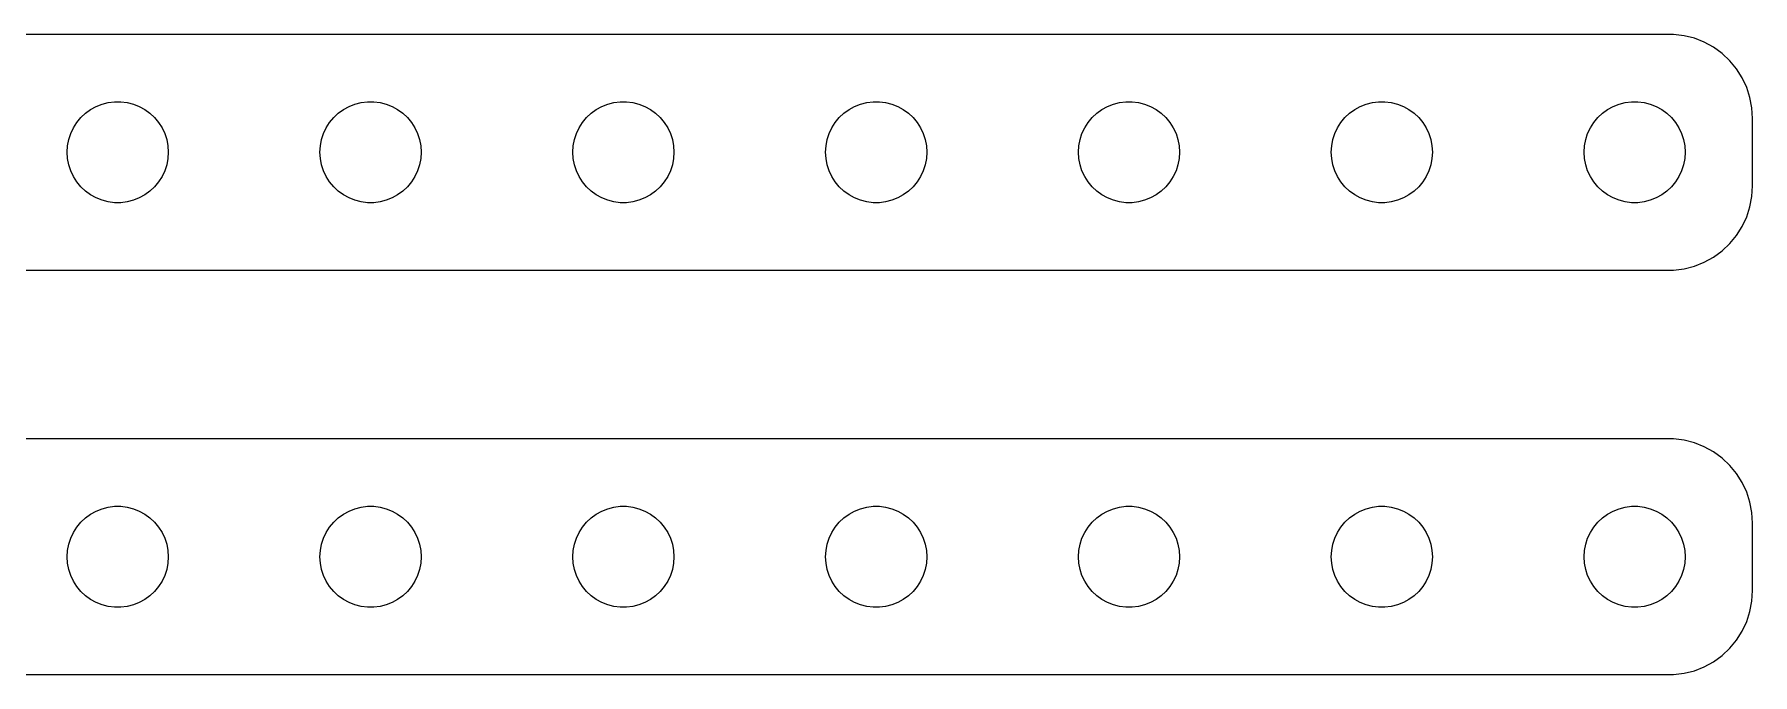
# Model space of a CAD drawing. Header units: metres. Extents: x -194 to 194, y 41 to 79.
# Drawn here: x 92.6 to 194.5, y 41 to 79 of the extents above; entities that cross this region are included whole.
import ezdxf

# ---------------------------------------------------------------- set-up
doc = ezdxf.new("R2010")
doc.units = ezdxf.units.M

msp = doc.modelspace()

# ---------------------------------------------------------------- linework, layer by layer
for p, q in [((189.814, 78.9901), (-189.814, 78.9901)), ((190.437, 78.9114), (189.814, 78.9901)), ((191.045, 78.7553), (190.437, 78.9114)), ((191.629, 78.5241), (191.045, 78.7553)), ((192.179, 78.2216), (191.629, 78.5241)), ((192.687, 77.8526), (192.179, 78.2216)), ((193.145, 77.4227), (192.687, 77.8526)), ((193.545, 76.9389), (193.145, 77.4227)), ((193.882, 76.4088), (193.545, 76.9389)), ((194.149, 75.8406), (193.882, 76.4088)), ((194.343, 75.2434), (194.149, 75.8406)), ((95.5877, 74.3115), (95.8925, 74.533)), ((95.8925, 74.533), (96.2227, 74.7145)), ((96.2227, 74.7145), (96.573, 74.8532)), ((96.573, 74.8532), (96.9379, 74.9469)), ((96.9379, 74.9469), (97.3116, 74.9941)), ((97.3116, 74.9941), (97.6884, 74.9941)), ((97.6884, 74.9941), (98.0621, 74.9469)), ((98.0621, 74.9469), (98.427, 74.8532)), ((98.427, 74.8532), (98.7773, 74.7145)), ((98.7773, 74.7145), (99.1075, 74.533)), ((99.1075, 74.533), (99.4123, 74.3115)), ((110.588, 74.3115), (110.893, 74.533)), ((110.893, 74.533), (111.223, 74.7145)), ((111.223, 74.7145), (111.573, 74.8532)), ((111.573, 74.8532), (111.938, 74.9469)), ((111.938, 74.9469), (112.312, 74.9941)), ((112.312, 74.9941), (112.688, 74.9941)), ((112.688, 74.9941), (113.062, 74.9469)), ((113.062, 74.9469), (113.427, 74.8532)), ((113.427, 74.8532), (113.777, 74.7145)), ((113.777, 74.7145), (114.107, 74.533)), ((114.107, 74.533), (114.412, 74.3115)), ((125.588, 74.3115), (125.893, 74.533)), ((125.893, 74.533), (126.223, 74.7145)), ((126.223, 74.7145), (126.573, 74.8532)), ((126.573, 74.8532), (126.938, 74.9469)), ((126.938, 74.9469), (127.312, 74.9941)), ((127.312, 74.9941), (127.688, 74.9941)), ((127.688, 74.9941), (128.062, 74.9469)), ((128.062, 74.9469), (128.427, 74.8532)), ((128.427, 74.8532), (128.777, 74.7145)), ((128.777, 74.7145), (129.107, 74.533)), ((129.107, 74.533), (129.412, 74.3115)), ((140.588, 74.3115), (140.893, 74.533)), ((140.893, 74.533), (141.223, 74.7145)), ((141.223, 74.7145), (141.573, 74.8532)), ((141.573, 74.8532), (141.938, 74.9469)), ((141.938, 74.9469), (142.312, 74.9941)), ((142.312, 74.9941), (142.688, 74.9941)), ((142.688, 74.9941), (143.062, 74.9469)), ((143.062, 74.9469), (143.427, 74.8532)), ((143.427, 74.8532), (143.777, 74.7145)), ((143.777, 74.7145), (144.107, 74.533)), ((144.107, 74.533), (144.412, 74.3115)), ((155.588, 74.3115), (155.893, 74.533)), ((155.893, 74.533), (156.223, 74.7145)), ((156.223, 74.7145), (156.573, 74.8532)), ((156.573, 74.8532), (156.938, 74.9469)), ((156.938, 74.9469), (157.312, 74.9941)), ((157.312, 74.9941), (157.688, 74.9941)), ((157.688, 74.9941), (158.062, 74.9469)), ((158.062, 74.9469), (158.427, 74.8532)), ((158.427, 74.8532), (158.777, 74.7145)), ((158.777, 74.7145), (159.107, 74.533)), ((159.107, 74.533), (159.412, 74.3115)), ((170.588, 74.3115), (170.893, 74.533)), ((170.893, 74.533), (171.223, 74.7145)), ((171.223, 74.7145), (171.573, 74.8532)), ((171.573, 74.8532), (171.938, 74.9469)), ((171.938, 74.9469), (172.312, 74.9941)), ((172.312, 74.9941), (172.688, 74.9941)), ((172.688, 74.9941), (173.062, 74.9469)), ((173.062, 74.9469), (173.427, 74.8532)), ((173.427, 74.8532), (173.777, 74.7145)), ((173.777, 74.7145), (174.107, 74.533)), ((174.107, 74.533), (174.412, 74.3115)), ((185.588, 74.3115), (185.893, 74.533)), ((185.893, 74.533), (186.223, 74.7145)), ((186.223, 74.7145), (186.573, 74.8532)), ((186.573, 74.8532), (186.938, 74.9469)), ((186.938, 74.9469), (187.312, 74.9941)), ((187.312, 74.9941), (187.688, 74.9941)), ((187.688, 74.9941), (188.062, 74.9469)), ((188.062, 74.9469), (188.427, 74.8532)), ((188.427, 74.8532), (188.777, 74.7145)), ((188.777, 74.7145), (189.107, 74.533)), ((189.107, 74.533), (189.412, 74.3115)), ((194.461, 74.6267), (194.343, 75.2434)), ((194.5, 74), (194.461, 74.6267)), ((94.7107, 73.1044), (94.8711, 73.4453)), ((94.8711, 73.4453), (95.073, 73.7634)), ((95.073, 73.7634), (95.3131, 74.0536)), ((95.3131, 74.0536), (95.5877, 74.3115)), ((99.4123, 74.3115), (99.6869, 74.0536)), ((99.6869, 74.0536), (99.927, 73.7634)), ((99.927, 73.7634), (100.129, 73.4453)), ((100.129, 73.4453), (100.289, 73.1044)), ((109.711, 73.1044), (109.871, 73.4453)), ((109.871, 73.4453), (110.073, 73.7634)), ((110.073, 73.7634), (110.313, 74.0536)), ((110.313, 74.0536), (110.588, 74.3115)), ((114.412, 74.3115), (114.687, 74.0536)), ((114.687, 74.0536), (114.927, 73.7634)), ((114.927, 73.7634), (115.129, 73.4453)), ((115.129, 73.4453), (115.289, 73.1044)), ((124.711, 73.1044), (124.871, 73.4453)), ((124.871, 73.4453), (125.073, 73.7634)), ((125.073, 73.7634), (125.313, 74.0536)), ((125.313, 74.0536), (125.588, 74.3115)), ((129.412, 74.3115), (129.687, 74.0536)), ((129.687, 74.0536), (129.927, 73.7634)), ((129.927, 73.7634), (130.129, 73.4453)), ((130.129, 73.4453), (130.289, 73.1044)), ((139.711, 73.1044), (139.871, 73.4453)), ((139.871, 73.4453), (140.073, 73.7634)), ((140.073, 73.7634), (140.313, 74.0536)), ((140.313, 74.0536), (140.588, 74.3115)), ((144.412, 74.3115), (144.687, 74.0536)), ((144.687, 74.0536), (144.927, 73.7634)), ((144.927, 73.7634), (145.129, 73.4453)), ((145.129, 73.4453), (145.289, 73.1044)), ((154.711, 73.1044), (154.871, 73.4453)), ((154.871, 73.4453), (155.073, 73.7634)), ((155.073, 73.7634), (155.313, 74.0536)), ((155.313, 74.0536), (155.588, 74.3115)), ((159.412, 74.3115), (159.687, 74.0536)), ((159.687, 74.0536), (159.927, 73.7634)), ((159.927, 73.7634), (160.129, 73.4453)), ((160.129, 73.4453), (160.289, 73.1044)), ((169.711, 73.1044), (169.871, 73.4453)), ((169.871, 73.4453), (170.073, 73.7634)), ((170.073, 73.7634), (170.313, 74.0536)), ((170.313, 74.0536), (170.588, 74.3115)), ((174.412, 74.3115), (174.687, 74.0536)), ((174.687, 74.0536), (174.927, 73.7634)), ((174.927, 73.7634), (175.129, 73.4453)), ((175.129, 73.4453), (175.289, 73.1044)), ((184.711, 73.1044), (184.871, 73.4453)), ((184.871, 73.4453), (185.073, 73.7634)), ((185.073, 73.7634), (185.313, 74.0536)), ((185.313, 74.0536), (185.588, 74.3115)), ((189.412, 74.3115), (189.687, 74.0536)), ((189.687, 74.0536), (189.927, 73.7634)), ((189.927, 73.7634), (190.129, 73.4453)), ((190.129, 73.4453), (190.289, 73.1044)), ((194.5, 70), (194.5, 74)), ((94.5237, 72.376), (94.5943, 72.7461)), ((94.5943, 72.7461), (94.7107, 73.1044)), ((100.289, 73.1044), (100.406, 72.7461)), ((100.406, 72.7461), (100.476, 72.376)), ((109.524, 72.376), (109.594, 72.7461)), ((109.594, 72.7461), (109.711, 73.1044)), ((115.289, 73.1044), (115.406, 72.7461)), ((115.406, 72.7461), (115.476, 72.376)), ((124.524, 72.376), (124.594, 72.7461)), ((124.594, 72.7461), (124.711, 73.1044)), ((130.289, 73.1044), (130.406, 72.7461)), ((130.406, 72.7461), (130.476, 72.376)), ((139.524, 72.376), (139.594, 72.7461)), ((139.594, 72.7461), (139.711, 73.1044)), ((145.289, 73.1044), (145.406, 72.7461)), ((145.406, 72.7461), (145.476, 72.376)), ((154.524, 72.376), (154.594, 72.7461)), ((154.594, 72.7461), (154.711, 73.1044)), ((160.289, 73.1044), (160.406, 72.7461)), ((160.406, 72.7461), (160.476, 72.376)), ((169.524, 72.376), (169.594, 72.7461)), ((169.594, 72.7461), (169.711, 73.1044)), ((175.289, 73.1044), (175.406, 72.7461)), ((175.406, 72.7461), (175.476, 72.376)), ((184.524, 72.376), (184.594, 72.7461)), ((184.594, 72.7461), (184.711, 73.1044)), ((190.289, 73.1044), (190.406, 72.7461)), ((190.406, 72.7461), (190.476, 72.376)), ((94.5, 72), (94.5237, 72.376)), ((94.5237, 71.624), (94.5, 72)), ((94.5943, 71.2539), (94.5237, 71.624)), ((100.476, 71.624), (100.406, 71.2539)), ((100.476, 72.376), (100.5, 72)), ((100.5, 72), (100.476, 71.624)), ((109.5, 72), (109.524, 72.376)), ((109.524, 71.624), (109.5, 72)), ((109.594, 71.2539), (109.524, 71.624)), ((115.476, 71.624), (115.406, 71.2539)), ((115.476, 72.376), (115.5, 72)), ((115.5, 72), (115.476, 71.624)), ((124.5, 72), (124.524, 72.376)), ((124.524, 71.624), (124.5, 72)), ((124.594, 71.2539), (124.524, 71.624)), ((130.476, 71.624), (130.406, 71.2539)), ((130.476, 72.376), (130.5, 72)), ((130.5, 72), (130.476, 71.624)), ((139.5, 72), (139.524, 72.376)), ((139.524, 71.624), (139.5, 72)), ((139.594, 71.2539), (139.524, 71.624)), ((145.476, 71.624), (145.406, 71.2539)), ((145.476, 72.376), (145.5, 72)), ((145.5, 72), (145.476, 71.624)), ((154.5, 72), (154.524, 72.376)), ((154.524, 71.624), (154.5, 72)), ((154.594, 71.2539), (154.524, 71.624)), ((160.476, 71.624), (160.406, 71.2539)), ((160.476, 72.376), (160.5, 72)), ((160.5, 72), (160.476, 71.624)), ((169.5, 72), (169.524, 72.376)), ((169.524, 71.624), (169.5, 72)), ((169.594, 71.2539), (169.524, 71.624)), ((175.476, 71.624), (175.406, 71.2539)), ((175.476, 72.376), (175.5, 72)), ((175.5, 72), (175.476, 71.624)), ((184.5, 72), (184.524, 72.376)), ((184.524, 71.624), (184.5, 72)), ((184.594, 71.2539), (184.524, 71.624)), ((190.476, 71.624), (190.406, 71.2539)), ((190.476, 72.376), (190.5, 72)), ((190.5, 72), (190.476, 71.624)), ((94.7107, 70.8956), (94.5943, 71.2539)), ((94.8711, 70.5547), (94.7107, 70.8956)), ((95.073, 70.2366), (94.8711, 70.5547)), ((100.129, 70.5547), (99.927, 70.2366)), ((100.289, 70.8956), (100.129, 70.5547)), ((100.406, 71.2539), (100.289, 70.8956)), ((109.711, 70.8956), (109.594, 71.2539)), ((109.871, 70.5547), (109.711, 70.8956)), ((110.073, 70.2366), (109.871, 70.5547)), ((115.129, 70.5547), (114.927, 70.2366)), ((115.289, 70.8956), (115.129, 70.5547)), ((115.406, 71.2539), (115.289, 70.8956)), ((124.711, 70.8956), (124.594, 71.2539)), ((124.871, 70.5547), (124.711, 70.8956)), ((125.073, 70.2366), (124.871, 70.5547)), ((130.129, 70.5547), (129.927, 70.2366)), ((130.289, 70.8956), (130.129, 70.5547)), ((130.406, 71.2539), (130.289, 70.8956)), ((139.711, 70.8956), (139.594, 71.2539)), ((139.871, 70.5547), (139.711, 70.8956)), ((140.073, 70.2366), (139.871, 70.5547)), ((145.129, 70.5547), (144.927, 70.2366)), ((145.289, 70.8956), (145.129, 70.5547)), ((145.406, 71.2539), (145.289, 70.8956)), ((154.711, 70.8956), (154.594, 71.2539)), ((154.871, 70.5547), (154.711, 70.8956)), ((155.073, 70.2366), (154.871, 70.5547)), ((160.129, 70.5547), (159.927, 70.2366)), ((160.289, 70.8956), (160.129, 70.5547)), ((160.406, 71.2539), (160.289, 70.8956)), ((169.711, 70.8956), (169.594, 71.2539)), ((169.871, 70.5547), (169.711, 70.8956)), ((170.073, 70.2366), (169.871, 70.5547)), ((175.129, 70.5547), (174.927, 70.2366)), ((175.289, 70.8956), (175.129, 70.5547)), ((175.406, 71.2539), (175.289, 70.8956)), ((184.711, 70.8956), (184.594, 71.2539)), ((184.871, 70.5547), (184.711, 70.8956)), ((185.073, 70.2366), (184.871, 70.5547)), ((190.129, 70.5547), (189.927, 70.2366)), ((190.289, 70.8956), (190.129, 70.5547)), ((190.406, 71.2539), (190.289, 70.8956)), ((95.3131, 69.9464), (95.073, 70.2366)), ((95.5877, 69.6885), (95.3131, 69.9464)), ((95.8925, 69.467), (95.5877, 69.6885)), ((96.2227, 69.2855), (95.8925, 69.467)), ((99.1075, 69.467), (98.7773, 69.2855)), ((99.4123, 69.6885), (99.1075, 69.467)), ((99.6869, 69.9464), (99.4123, 69.6885)), ((99.927, 70.2366), (99.6869, 69.9464)), ((110.313, 69.9464), (110.073, 70.2366)), ((110.588, 69.6885), (110.313, 69.9464)), ((110.893, 69.467), (110.588, 69.6885)), ((111.223, 69.2855), (110.893, 69.467)), ((114.107, 69.467), (113.777, 69.2855)), ((114.412, 69.6885), (114.107, 69.467)), ((114.687, 69.9464), (114.412, 69.6885)), ((114.927, 70.2366), (114.687, 69.9464)), ((125.313, 69.9464), (125.073, 70.2366)), ((125.588, 69.6885), (125.313, 69.9464)), ((125.893, 69.467), (125.588, 69.6885)), ((126.223, 69.2855), (125.893, 69.467)), ((129.107, 69.467), (128.777, 69.2855)), ((129.412, 69.6885), (129.107, 69.467)), ((129.687, 69.9464), (129.412, 69.6885)), ((129.927, 70.2366), (129.687, 69.9464)), ((140.313, 69.9464), (140.073, 70.2366)), ((140.588, 69.6885), (140.313, 69.9464)), ((140.893, 69.467), (140.588, 69.6885)), ((141.223, 69.2855), (140.893, 69.467)), ((144.107, 69.467), (143.777, 69.2855)), ((144.412, 69.6885), (144.107, 69.467)), ((144.687, 69.9464), (144.412, 69.6885)), ((144.927, 70.2366), (144.687, 69.9464)), ((155.313, 69.9464), (155.073, 70.2366)), ((155.588, 69.6885), (155.313, 69.9464)), ((155.893, 69.467), (155.588, 69.6885)), ((156.223, 69.2855), (155.893, 69.467)), ((159.107, 69.467), (158.777, 69.2855)), ((159.412, 69.6885), (159.107, 69.467)), ((159.687, 69.9464), (159.412, 69.6885)), ((159.927, 70.2366), (159.687, 69.9464)), ((170.313, 69.9464), (170.073, 70.2366)), ((170.588, 69.6885), (170.313, 69.9464)), ((170.893, 69.467), (170.588, 69.6885)), ((171.223, 69.2855), (170.893, 69.467)), ((174.107, 69.467), (173.777, 69.2855)), ((174.412, 69.6885), (174.107, 69.467)), ((174.687, 69.9464), (174.412, 69.6885)), ((174.927, 70.2366), (174.687, 69.9464)), ((185.313, 69.9464), (185.073, 70.2366)), ((185.588, 69.6885), (185.313, 69.9464)), ((185.893, 69.467), (185.588, 69.6885)), ((186.223, 69.2855), (185.893, 69.467)), ((189.107, 69.467), (188.777, 69.2855)), ((189.412, 69.6885), (189.107, 69.467)), ((189.687, 69.9464), (189.412, 69.6885)), ((189.927, 70.2366), (189.687, 69.9464)), ((194.343, 68.7566), (194.461, 69.3733)), ((194.461, 69.3733), (194.5, 70)), ((96.573, 69.1468), (96.2227, 69.2855)), ((96.9379, 69.0531), (96.573, 69.1468)), ((97.3116, 69.0059), (96.9379, 69.0531)), ((97.6884, 69.0059), (97.3116, 69.0059)), ((98.0621, 69.0531), (97.6884, 69.0059)), ((98.427, 69.1468), (98.0621, 69.0531)), ((98.7773, 69.2855), (98.427, 69.1468)), ((111.573, 69.1468), (111.223, 69.2855)), ((111.938, 69.0531), (111.573, 69.1468)), ((112.312, 69.0059), (111.938, 69.0531)), ((112.688, 69.0059), (112.312, 69.0059)), ((113.062, 69.0531), (112.688, 69.0059)), ((113.427, 69.1468), (113.062, 69.0531)), ((113.777, 69.2855), (113.427, 69.1468)), ((126.573, 69.1468), (126.223, 69.2855)), ((126.938, 69.0531), (126.573, 69.1468)), ((127.312, 69.0059), (126.938, 69.0531)), ((127.688, 69.0059), (127.312, 69.0059)), ((128.062, 69.0531), (127.688, 69.0059)), ((128.427, 69.1468), (128.062, 69.0531)), ((128.777, 69.2855), (128.427, 69.1468)), ((141.573, 69.1468), (141.223, 69.2855)), ((141.938, 69.0531), (141.573, 69.1468)), ((142.312, 69.0059), (141.938, 69.0531)), ((142.688, 69.0059), (142.312, 69.0059)), ((143.062, 69.0531), (142.688, 69.0059)), ((143.427, 69.1468), (143.062, 69.0531)), ((143.777, 69.2855), (143.427, 69.1468)), ((156.573, 69.1468), (156.223, 69.2855)), ((156.938, 69.0531), (156.573, 69.1468)), ((157.312, 69.0059), (156.938, 69.0531)), ((157.688, 69.0059), (157.312, 69.0059)), ((158.062, 69.0531), (157.688, 69.0059)), ((158.427, 69.1468), (158.062, 69.0531)), ((158.777, 69.2855), (158.427, 69.1468)), ((171.573, 69.1468), (171.223, 69.2855)), ((171.938, 69.0531), (171.573, 69.1468)), ((172.312, 69.0059), (171.938, 69.0531)), ((172.688, 69.0059), (172.312, 69.0059)), ((173.062, 69.0531), (172.688, 69.0059)), ((173.427, 69.1468), (173.062, 69.0531)), ((173.777, 69.2855), (173.427, 69.1468)), ((186.573, 69.1468), (186.223, 69.2855)), ((186.938, 69.0531), (186.573, 69.1468)), ((187.312, 69.0059), (186.938, 69.0531)), ((187.688, 69.0059), (187.312, 69.0059)), ((188.062, 69.0531), (187.688, 69.0059)), ((188.427, 69.1468), (188.062, 69.0531)), ((188.777, 69.2855), (188.427, 69.1468)), ((194.149, 68.1594), (194.343, 68.7566)), ((193.545, 67.0611), (193.882, 67.5912)), ((193.882, 67.5912), (194.149, 68.1594)), ((192.687, 66.1474), (193.145, 66.5773)), ((193.145, 66.5773), (193.545, 67.0611)), ((191.045, 65.2447), (191.629, 65.4759)), ((191.629, 65.4759), (192.179, 65.7784)), ((192.179, 65.7784), (192.687, 66.1474)), ((-189.814, 65.0099), (189.814, 65.0099)), ((189.814, 65.0099), (190.437, 65.0886)), ((190.437, 65.0886), (191.045, 65.2447)), ((189.814, 54.9901), (-189.814, 54.9901)), ((190.437, 54.9114), (189.814, 54.9901)), ((191.045, 54.7553), (190.437, 54.9114)), ((191.629, 54.5241), (191.045, 54.7553)), ((192.179, 54.2216), (191.629, 54.5241)), ((192.687, 53.8526), (192.179, 54.2216)), ((193.145, 53.4227), (192.687, 53.8526)), ((193.545, 52.9389), (193.145, 53.4227)), ((193.882, 52.4088), (193.545, 52.9389)), ((194.149, 51.8406), (193.882, 52.4088)), ((96.9379, 50.9469), (97.3116, 50.9941)), ((97.3116, 50.9941), (97.6884, 50.9941)), ((97.6884, 50.9941), (98.0621, 50.9469)), ((111.938, 50.9469), (112.312, 50.9941)), ((112.312, 50.9941), (112.688, 50.9941)), ((112.688, 50.9941), (113.062, 50.9469)), ((126.938, 50.9469), (127.312, 50.9941)), ((127.312, 50.9941), (127.688, 50.9941)), ((127.688, 50.9941), (128.062, 50.9469)), ((141.938, 50.9469), (142.312, 50.9941)), ((142.312, 50.9941), (142.688, 50.9941)), ((142.688, 50.9941), (143.062, 50.9469)), ((156.938, 50.9469), (157.312, 50.9941)), ((157.312, 50.9941), (157.688, 50.9941)), ((157.688, 50.9941), (158.062, 50.9469)), ((171.938, 50.9469), (172.312, 50.9941)), ((172.312, 50.9941), (172.688, 50.9941)), ((172.688, 50.9941), (173.062, 50.9469)), ((186.938, 50.9469), (187.312, 50.9941)), ((187.312, 50.9941), (187.688, 50.9941)), ((187.688, 50.9941), (188.062, 50.9469)), ((194.343, 51.2434), (194.149, 51.8406)), ((194.461, 50.6267), (194.343, 51.2434)), ((95.073, 49.7634), (95.3131, 50.0536)), ((95.3131, 50.0536), (95.5877, 50.3115)), ((95.5877, 50.3115), (95.8925, 50.533)), ((95.8925, 50.533), (96.2227, 50.7145)), ((96.2227, 50.7145), (96.573, 50.8532)), ((96.573, 50.8532), (96.9379, 50.9469)), ((98.0621, 50.9469), (98.427, 50.8532)), ((98.427, 50.8532), (98.7773, 50.7145)), ((98.7773, 50.7145), (99.1075, 50.533)), ((99.1075, 50.533), (99.4123, 50.3115)), ((99.4123, 50.3115), (99.6869, 50.0536)), ((99.6869, 50.0536), (99.927, 49.7634)), ((110.073, 49.7634), (110.313, 50.0536)), ((110.313, 50.0536), (110.588, 50.3115)), ((110.588, 50.3115), (110.893, 50.533)), ((110.893, 50.533), (111.223, 50.7145)), ((111.223, 50.7145), (111.573, 50.8532)), ((111.573, 50.8532), (111.938, 50.9469)), ((113.062, 50.9469), (113.427, 50.8532)), ((113.427, 50.8532), (113.777, 50.7145)), ((113.777, 50.7145), (114.107, 50.533)), ((114.107, 50.533), (114.412, 50.3115)), ((114.412, 50.3115), (114.687, 50.0536)), ((114.687, 50.0536), (114.927, 49.7634)), ((125.073, 49.7634), (125.313, 50.0536)), ((125.313, 50.0536), (125.588, 50.3115)), ((125.588, 50.3115), (125.893, 50.533)), ((125.893, 50.533), (126.223, 50.7145)), ((126.223, 50.7145), (126.573, 50.8532)), ((126.573, 50.8532), (126.938, 50.9469)), ((128.062, 50.9469), (128.427, 50.8532)), ((128.427, 50.8532), (128.777, 50.7145)), ((128.777, 50.7145), (129.107, 50.533)), ((129.107, 50.533), (129.412, 50.3115)), ((129.412, 50.3115), (129.687, 50.0536)), ((129.687, 50.0536), (129.927, 49.7634)), ((140.073, 49.7634), (140.313, 50.0536)), ((140.313, 50.0536), (140.588, 50.3115)), ((140.588, 50.3115), (140.893, 50.533)), ((140.893, 50.533), (141.223, 50.7145)), ((141.223, 50.7145), (141.573, 50.8532)), ((141.573, 50.8532), (141.938, 50.9469)), ((143.062, 50.9469), (143.427, 50.8532)), ((143.427, 50.8532), (143.777, 50.7145)), ((143.777, 50.7145), (144.107, 50.533)), ((144.107, 50.533), (144.412, 50.3115)), ((144.412, 50.3115), (144.687, 50.0536)), ((144.687, 50.0536), (144.927, 49.7634)), ((155.073, 49.7634), (155.313, 50.0536)), ((155.313, 50.0536), (155.588, 50.3115)), ((155.588, 50.3115), (155.893, 50.533)), ((155.893, 50.533), (156.223, 50.7145)), ((156.223, 50.7145), (156.573, 50.8532)), ((156.573, 50.8532), (156.938, 50.9469)), ((158.062, 50.9469), (158.427, 50.8532)), ((158.427, 50.8532), (158.777, 50.7145)), ((158.777, 50.7145), (159.107, 50.533)), ((159.107, 50.533), (159.412, 50.3115)), ((159.412, 50.3115), (159.687, 50.0536)), ((159.687, 50.0536), (159.927, 49.7634)), ((170.073, 49.7634), (170.313, 50.0536)), ((170.313, 50.0536), (170.588, 50.3115)), ((170.588, 50.3115), (170.893, 50.533)), ((170.893, 50.533), (171.223, 50.7145)), ((171.223, 50.7145), (171.573, 50.8532)), ((171.573, 50.8532), (171.938, 50.9469)), ((173.062, 50.9469), (173.427, 50.8532)), ((173.427, 50.8532), (173.777, 50.7145)), ((173.777, 50.7145), (174.107, 50.533)), ((174.107, 50.533), (174.412, 50.3115)), ((174.412, 50.3115), (174.687, 50.0536)), ((174.687, 50.0536), (174.927, 49.7634)), ((185.073, 49.7634), (185.313, 50.0536)), ((185.313, 50.0536), (185.588, 50.3115)), ((185.588, 50.3115), (185.893, 50.533)), ((185.893, 50.533), (186.223, 50.7145)), ((186.223, 50.7145), (186.573, 50.8532)), ((186.573, 50.8532), (186.938, 50.9469)), ((188.062, 50.9469), (188.427, 50.8532)), ((188.427, 50.8532), (188.777, 50.7145)), ((188.777, 50.7145), (189.107, 50.533)), ((189.107, 50.533), (189.412, 50.3115)), ((189.412, 50.3115), (189.687, 50.0536)), ((189.687, 50.0536), (189.927, 49.7634)), ((194.5, 50), (194.461, 50.6267)), ((194.5, 46), (194.5, 50)), ((94.5943, 48.7461), (94.7107, 49.1044)), ((94.7107, 49.1044), (94.8711, 49.4453)), ((94.8711, 49.4453), (95.073, 49.7634)), ((99.927, 49.7634), (100.129, 49.4453)), ((100.129, 49.4453), (100.289, 49.1044)), ((100.289, 49.1044), (100.406, 48.7461)), ((109.594, 48.7461), (109.711, 49.1044)), ((109.711, 49.1044), (109.871, 49.4453)), ((109.871, 49.4453), (110.073, 49.7634)), ((114.927, 49.7634), (115.129, 49.4453)), ((115.129, 49.4453), (115.289, 49.1044)), ((115.289, 49.1044), (115.406, 48.7461)), ((124.594, 48.7461), (124.711, 49.1044)), ((124.711, 49.1044), (124.871, 49.4453)), ((124.871, 49.4453), (125.073, 49.7634)), ((129.927, 49.7634), (130.129, 49.4453)), ((130.129, 49.4453), (130.289, 49.1044)), ((130.289, 49.1044), (130.406, 48.7461)), ((139.594, 48.7461), (139.711, 49.1044)), ((139.711, 49.1044), (139.871, 49.4453)), ((139.871, 49.4453), (140.073, 49.7634)), ((144.927, 49.7634), (145.129, 49.4453)), ((145.129, 49.4453), (145.289, 49.1044)), ((145.289, 49.1044), (145.406, 48.7461)), ((154.594, 48.7461), (154.711, 49.1044)), ((154.711, 49.1044), (154.871, 49.4453)), ((154.871, 49.4453), (155.073, 49.7634)), ((159.927, 49.7634), (160.129, 49.4453)), ((160.129, 49.4453), (160.289, 49.1044)), ((160.289, 49.1044), (160.406, 48.7461)), ((169.594, 48.7461), (169.711, 49.1044)), ((169.711, 49.1044), (169.871, 49.4453)), ((169.871, 49.4453), (170.073, 49.7634)), ((174.927, 49.7634), (175.129, 49.4453)), ((175.129, 49.4453), (175.289, 49.1044)), ((175.289, 49.1044), (175.406, 48.7461)), ((184.594, 48.7461), (184.711, 49.1044)), ((184.711, 49.1044), (184.871, 49.4453)), ((184.871, 49.4453), (185.073, 49.7634)), ((189.927, 49.7634), (190.129, 49.4453)), ((190.129, 49.4453), (190.289, 49.1044)), ((190.289, 49.1044), (190.406, 48.7461)), ((94.5, 48), (94.5237, 48.376)), ((94.5237, 47.624), (94.5, 48)), ((94.5237, 48.376), (94.5943, 48.7461)), ((100.406, 48.7461), (100.476, 48.376)), ((100.476, 48.376), (100.5, 48)), ((100.5, 48), (100.476, 47.624)), ((109.5, 48), (109.524, 48.376)), ((109.524, 47.624), (109.5, 48)), ((109.524, 48.376), (109.594, 48.7461)), ((115.406, 48.7461), (115.476, 48.376)), ((115.476, 48.376), (115.5, 48)), ((115.5, 48), (115.476, 47.624)), ((124.5, 48), (124.524, 48.376)), ((124.524, 47.624), (124.5, 48)), ((124.524, 48.376), (124.594, 48.7461)), ((130.406, 48.7461), (130.476, 48.376)), ((130.476, 48.376), (130.5, 48)), ((130.5, 48), (130.476, 47.624)), ((139.5, 48), (139.524, 48.376)), ((139.524, 47.624), (139.5, 48)), ((139.524, 48.376), (139.594, 48.7461)), ((145.406, 48.7461), (145.476, 48.376)), ((145.476, 48.376), (145.5, 48)), ((145.5, 48), (145.476, 47.624)), ((154.5, 48), (154.524, 48.376)), ((154.524, 47.624), (154.5, 48)), ((154.524, 48.376), (154.594, 48.7461)), ((160.406, 48.7461), (160.476, 48.376)), ((160.476, 48.376), (160.5, 48)), ((160.5, 48), (160.476, 47.624)), ((169.5, 48), (169.524, 48.376)), ((169.524, 47.624), (169.5, 48)), ((169.524, 48.376), (169.594, 48.7461)), ((175.406, 48.7461), (175.476, 48.376)), ((175.476, 48.376), (175.5, 48)), ((175.5, 48), (175.476, 47.624)), ((184.5, 48), (184.524, 48.376)), ((184.524, 47.624), (184.5, 48)), ((184.524, 48.376), (184.594, 48.7461)), ((190.406, 48.7461), (190.476, 48.376)), ((190.476, 48.376), (190.5, 48)), ((190.5, 48), (190.476, 47.624)), ((94.5943, 47.2539), (94.5237, 47.624)), ((94.7107, 46.8956), (94.5943, 47.2539)), ((94.8711, 46.5547), (94.7107, 46.8956)), ((100.289, 46.8956), (100.129, 46.5547)), ((100.406, 47.2539), (100.289, 46.8956)), ((100.476, 47.624), (100.406, 47.2539)), ((109.594, 47.2539), (109.524, 47.624)), ((109.711, 46.8956), (109.594, 47.2539)), ((109.871, 46.5547), (109.711, 46.8956)), ((115.289, 46.8956), (115.129, 46.5547)), ((115.406, 47.2539), (115.289, 46.8956)), ((115.476, 47.624), (115.406, 47.2539)), ((124.594, 47.2539), (124.524, 47.624)), ((124.711, 46.8956), (124.594, 47.2539)), ((124.871, 46.5547), (124.711, 46.8956)), ((130.289, 46.8956), (130.129, 46.5547)), ((130.406, 47.2539), (130.289, 46.8956)), ((130.476, 47.624), (130.406, 47.2539)), ((139.594, 47.2539), (139.524, 47.624)), ((139.711, 46.8956), (139.594, 47.2539)), ((139.871, 46.5547), (139.711, 46.8956)), ((145.289, 46.8956), (145.129, 46.5547)), ((145.406, 47.2539), (145.289, 46.8956)), ((145.476, 47.624), (145.406, 47.2539)), ((154.594, 47.2539), (154.524, 47.624)), ((154.711, 46.8956), (154.594, 47.2539)), ((154.871, 46.5547), (154.711, 46.8956)), ((160.289, 46.8956), (160.129, 46.5547)), ((160.406, 47.2539), (160.289, 46.8956)), ((160.476, 47.624), (160.406, 47.2539)), ((169.594, 47.2539), (169.524, 47.624)), ((169.711, 46.8956), (169.594, 47.2539)), ((169.871, 46.5547), (169.711, 46.8956)), ((175.289, 46.8956), (175.129, 46.5547)), ((175.406, 47.2539), (175.289, 46.8956)), ((175.476, 47.624), (175.406, 47.2539)), ((184.594, 47.2539), (184.524, 47.624)), ((184.711, 46.8956), (184.594, 47.2539)), ((184.871, 46.5547), (184.711, 46.8956)), ((190.289, 46.8956), (190.129, 46.5547)), ((190.406, 47.2539), (190.289, 46.8956)), ((190.476, 47.624), (190.406, 47.2539)), ((95.073, 46.2366), (94.8711, 46.5547)), ((95.3131, 45.9464), (95.073, 46.2366)), ((95.5877, 45.6885), (95.3131, 45.9464)), ((99.6869, 45.9464), (99.4123, 45.6885)), ((99.927, 46.2366), (99.6869, 45.9464)), ((100.129, 46.5547), (99.927, 46.2366)), ((110.073, 46.2366), (109.871, 46.5547)), ((110.313, 45.9464), (110.073, 46.2366)), ((110.588, 45.6885), (110.313, 45.9464)), ((114.687, 45.9464), (114.412, 45.6885)), ((114.927, 46.2366), (114.687, 45.9464)), ((115.129, 46.5547), (114.927, 46.2366)), ((125.073, 46.2366), (124.871, 46.5547)), ((125.313, 45.9464), (125.073, 46.2366)), ((125.588, 45.6885), (125.313, 45.9464)), ((129.687, 45.9464), (129.412, 45.6885)), ((129.927, 46.2366), (129.687, 45.9464)), ((130.129, 46.5547), (129.927, 46.2366)), ((140.073, 46.2366), (139.871, 46.5547)), ((140.313, 45.9464), (140.073, 46.2366)), ((140.588, 45.6885), (140.313, 45.9464)), ((144.687, 45.9464), (144.412, 45.6885)), ((144.927, 46.2366), (144.687, 45.9464)), ((145.129, 46.5547), (144.927, 46.2366)), ((155.073, 46.2366), (154.871, 46.5547)), ((155.313, 45.9464), (155.073, 46.2366)), ((155.588, 45.6885), (155.313, 45.9464)), ((159.687, 45.9464), (159.412, 45.6885)), ((159.927, 46.2366), (159.687, 45.9464)), ((160.129, 46.5547), (159.927, 46.2366)), ((170.073, 46.2366), (169.871, 46.5547)), ((170.313, 45.9464), (170.073, 46.2366)), ((170.588, 45.6885), (170.313, 45.9464)), ((174.687, 45.9464), (174.412, 45.6885)), ((174.927, 46.2366), (174.687, 45.9464)), ((175.129, 46.5547), (174.927, 46.2366)), ((185.073, 46.2366), (184.871, 46.5547)), ((185.313, 45.9464), (185.073, 46.2366)), ((185.588, 45.6885), (185.313, 45.9464)), ((189.687, 45.9464), (189.412, 45.6885)), ((189.927, 46.2366), (189.687, 45.9464)), ((190.129, 46.5547), (189.927, 46.2366)), ((194.461, 45.3733), (194.5, 46)), ((95.8925, 45.467), (95.5877, 45.6885)), ((96.2227, 45.2855), (95.8925, 45.467)), ((96.573, 45.1468), (96.2227, 45.2855)), ((96.9379, 45.0531), (96.573, 45.1468)), ((97.3116, 45.0059), (96.9379, 45.0531)), ((97.6884, 45.0059), (97.3116, 45.0059)), ((98.0621, 45.0531), (97.6884, 45.0059)), ((98.427, 45.1468), (98.0621, 45.0531)), ((98.7773, 45.2855), (98.427, 45.1468)), ((99.1075, 45.467), (98.7773, 45.2855)), ((99.4123, 45.6885), (99.1075, 45.467)), ((110.893, 45.467), (110.588, 45.6885)), ((111.223, 45.2855), (110.893, 45.467)), ((111.573, 45.1468), (111.223, 45.2855)), ((111.938, 45.0531), (111.573, 45.1468)), ((112.312, 45.0059), (111.938, 45.0531)), ((112.688, 45.0059), (112.312, 45.0059)), ((113.062, 45.0531), (112.688, 45.0059)), ((113.427, 45.1468), (113.062, 45.0531)), ((113.777, 45.2855), (113.427, 45.1468)), ((114.107, 45.467), (113.777, 45.2855)), ((114.412, 45.6885), (114.107, 45.467)), ((125.893, 45.467), (125.588, 45.6885)), ((126.223, 45.2855), (125.893, 45.467)), ((126.573, 45.1468), (126.223, 45.2855)), ((126.938, 45.0531), (126.573, 45.1468)), ((127.312, 45.0059), (126.938, 45.0531)), ((127.688, 45.0059), (127.312, 45.0059)), ((128.062, 45.0531), (127.688, 45.0059)), ((128.427, 45.1468), (128.062, 45.0531)), ((128.777, 45.2855), (128.427, 45.1468)), ((129.107, 45.467), (128.777, 45.2855)), ((129.412, 45.6885), (129.107, 45.467)), ((140.893, 45.467), (140.588, 45.6885)), ((141.223, 45.2855), (140.893, 45.467)), ((141.573, 45.1468), (141.223, 45.2855)), ((141.938, 45.0531), (141.573, 45.1468)), ((142.312, 45.0059), (141.938, 45.0531)), ((142.688, 45.0059), (142.312, 45.0059)), ((143.062, 45.0531), (142.688, 45.0059)), ((143.427, 45.1468), (143.062, 45.0531)), ((143.777, 45.2855), (143.427, 45.1468)), ((144.107, 45.467), (143.777, 45.2855)), ((144.412, 45.6885), (144.107, 45.467)), ((155.893, 45.467), (155.588, 45.6885)), ((156.223, 45.2855), (155.893, 45.467)), ((156.573, 45.1468), (156.223, 45.2855)), ((156.938, 45.0531), (156.573, 45.1468)), ((157.312, 45.0059), (156.938, 45.0531)), ((157.688, 45.0059), (157.312, 45.0059)), ((158.062, 45.0531), (157.688, 45.0059)), ((158.427, 45.1468), (158.062, 45.0531)), ((158.777, 45.2855), (158.427, 45.1468)), ((159.107, 45.467), (158.777, 45.2855)), ((159.412, 45.6885), (159.107, 45.467)), ((170.893, 45.467), (170.588, 45.6885)), ((171.223, 45.2855), (170.893, 45.467)), ((171.573, 45.1468), (171.223, 45.2855)), ((171.938, 45.0531), (171.573, 45.1468)), ((172.312, 45.0059), (171.938, 45.0531)), ((172.688, 45.0059), (172.312, 45.0059)), ((173.062, 45.0531), (172.688, 45.0059)), ((173.427, 45.1468), (173.062, 45.0531)), ((173.777, 45.2855), (173.427, 45.1468)), ((174.107, 45.467), (173.777, 45.2855)), ((174.412, 45.6885), (174.107, 45.467)), ((185.893, 45.467), (185.588, 45.6885)), ((186.223, 45.2855), (185.893, 45.467)), ((186.573, 45.1468), (186.223, 45.2855)), ((186.938, 45.0531), (186.573, 45.1468)), ((187.312, 45.0059), (186.938, 45.0531)), ((187.688, 45.0059), (187.312, 45.0059)), ((188.062, 45.0531), (187.688, 45.0059)), ((188.427, 45.1468), (188.062, 45.0531)), ((188.777, 45.2855), (188.427, 45.1468)), ((189.107, 45.467), (188.777, 45.2855)), ((189.412, 45.6885), (189.107, 45.467)), ((194.343, 44.7566), (194.461, 45.3733)), ((193.882, 43.5912), (194.149, 44.1594)), ((194.149, 44.1594), (194.343, 44.7566)), ((193.145, 42.5773), (193.545, 43.0611)), ((193.545, 43.0611), (193.882, 43.5912)), ((192.179, 41.7784), (192.687, 42.1474)), ((192.687, 42.1474), (193.145, 42.5773)), ((-189.814, 41.0099), (189.814, 41.0099)), ((189.814, 41.0099), (190.437, 41.0886)), ((190.437, 41.0886), (191.045, 41.2447)), ((191.045, 41.2447), (191.629, 41.4759)), ((191.629, 41.4759), (192.179, 41.7784))]:
    msp.add_line(p, q)

doc.saveas('drawing.dxf')
